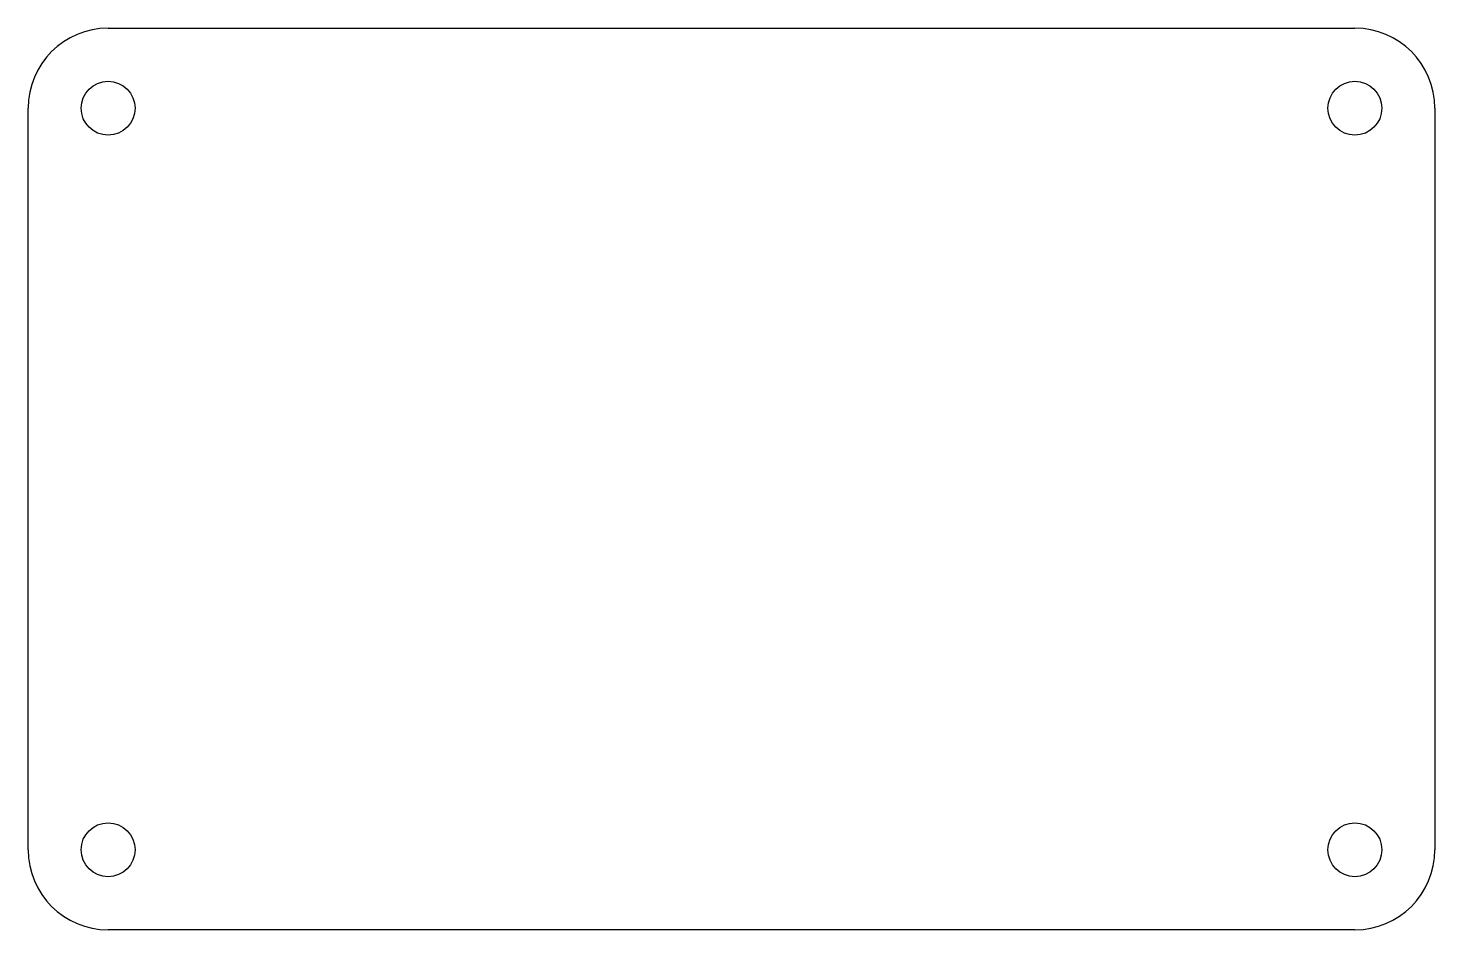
# Model space of a CAD drawing. Header units: millimetres. Extents: x -1.8 to 81.8, y -51.8 to 1.8.
import ezdxf

# ---------------------------------------------------------------- set-up
doc = ezdxf.new("R2010")
doc.units = ezdxf.units.MM

msp = doc.modelspace()

# ---------------------------------------------------------------- linework, layer by layer
at = {"color": 7, "linetype": 'Continuous', "lineweight": 25}
for p, q in [((3, 1.75), (77, 1.75)), ((-1.75, -47), (-1.75, -3)), ((81.75, -3), (81.75, -47)), ((77, -51.75), (3, -51.75))]:
    msp.add_line(p, q, dxfattribs=at)
for centre in [(3, -3), (77, -3), (3, -47), (77, -47)]:
    msp.add_circle(centre, 1.6, dxfattribs=at)
for centre, start, end in [((3, -3), 90, 180), ((77, -3), 0, 90), ((3, -47), 180, 270), ((77, -47), 270, 0)]:
    msp.add_arc(centre, 4.75, start, end, dxfattribs=at)

doc.saveas('drawing.dxf')
